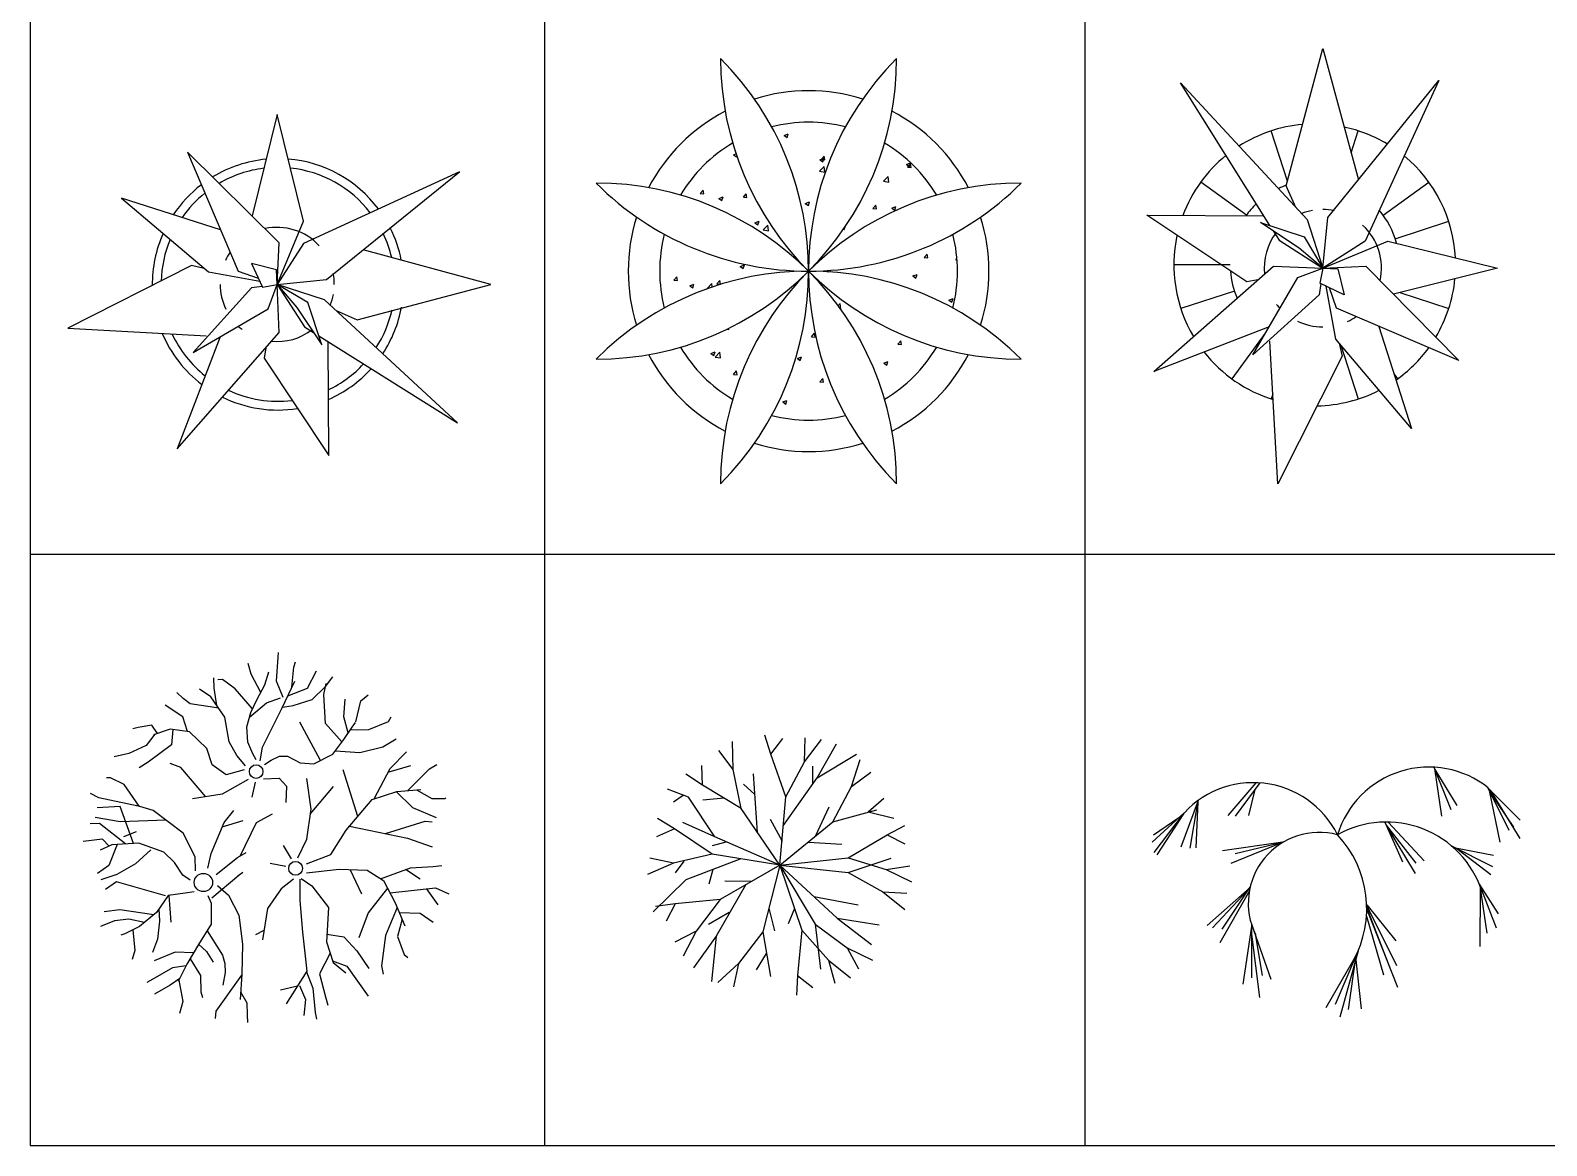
# Model space of a CAD drawing. Header units: millimetres. Extents: x -4017 to 59953, y -688 to 66564.
# Drawn here: x -2459 to 3594, y 9376 to 13827 of the extents above; entities that cross this region are included whole.
import ezdxf

# ---------------------------------------------------------------- set-up
doc = ezdxf.new("R2010")
doc.units = ezdxf.units.MM
doc.layers.add('www.cad-blocks.net', color=7, linetype='Continuous')

# ---------------------------------------------------------------- blocks, each defined once
blk = doc.blocks.new('A$C516926BB')
for p, q in [((0, 38.5194), (0, 0)), ((2.0521, 38.5194), (2.0521, 0)), ((4.2099, 38.5194), (4.2099, 0)), ((0, 2.361), (60.3118, 2.361)), ((0, 0), (62.4121, 0))]:
    blk.add_line(p, q)
blk = doc.blocks.new('A$C3729353A')
for p, q in [((0.836, 1.361), (0.7357, 0.9569)), ((0.9416, 0.936), (0.836, 1.361)), ((0.8444, 0.8499), (0.4777, 1.211)), ((0.4777, 1.211), (0.6805, 0.736)), ((1.5637, 1.1332), (0.9416, 0.8471)), ((1.0332, 0.7027), (1.5637, 1.1332)), ((0.6102, 0.9006), (0.2139, 1.0277)), ((0.2139, 1.0277), (0.5611, 0.7333)), ((0.836, 0.6833), (0.9416, 0.936)), ((0.836, 0.6833), (0.8444, 0.8499)), ((0.9416, 0.8471), (0.836, 0.6833)), ((1.6887, 0.6833), (1.1793, 0.8212)), ((0.4944, 0.7583), (0, 0.5083)), ((0.5447, 0.7471), (0.4944, 0.7583)), ((0.5611, 0.7333), (0.7665, 0.6959)), ((0.6805, 0.736), (0.7604, 0.7089)), ((0.7333, 0.7666), (0.7777, 0.6722)), ((0.8332, 0.7416), (0.7333, 0.7666)), ((0.836, 0.6833), (0.8332, 0.7416)), ((0.7333, 0.6694), (0.4999, 0.4111)), ((0.7763, 0.6752), (0.7333, 0.6694)), ((0.7777, 0.6722), (0.836, 0.6833)), ((0.7999, 0.5861), (0.836, 0.6833)), ((0.836, 0.6833), (1.0332, 0.7027)), ((0.8444, 0.4916), (0.836, 0.6833)), ((1.0249, 0.6222), (0.836, 0.6833)), ((0.836, 0.6833), (0.9443, 0.5138)), ((0.9582, 0.611), (0.836, 0.6833)), ((0.836, 0.6833), (0.9138, 0.5916)), ((1.1554, 0.5416), (1.6887, 0.6833)), ((1.0138, 0.4416), (0.9582, 0.611)), ((1.5554, 0.1305), (1.0249, 0.6222)), ((0.4999, 0.4111), (0.7999, 0.5861)), ((0.9138, 0.5916), (1.0138, 0.4416)), ((1.0718, 0.5787), (1.1554, 0.5416)), ((0, 0.5083), (0.5527, 0.4777)), ((0.4361, 0.0278), (0.8444, 0.4916)), ((0.9443, 0.5138), (0.9809, 0.4909)), ((0.6087, 0.4745), (0.4361, 0.0278)), ((0.7908, 0.4307), (0.7833, 0.3888)), ((1.002, 0.4777), (1.5554, 0.1305)), ((1.0416, 0), (1.0389, 0.4546)), ((0.7833, 0.3888), (1.0416, 0))]:
    blk.add_line(p, q)
at = {"linetype": 'Continuous'}
for radius, start, end in [(0.5016, 95.39423, 121.32496), (0.5016, 36.86512, 85.29618), (0.4666, 96.90962, 120.24213), (0.4666, 37.79346, 83.8395), (0.5016, 127.56519, 146.39042), (0.4666, 128.67498, 145.16774), (0.5016, 11.09503, 26.68103), (0.5016, 156.12666, 180.53619), (0.4666, 157.39746, 178.39377), (0.4666, 13.23393, 25.73628), (0.4666, 327.21781, 347.33431), (0.5016, 326.511, 349.60237), (0.5016, 203.0156, 232.73357), (0.4666, 205.14782, 231.48647), (0.4666, 295.51859, 317.05875), (0.5016, 293.65369, 317.82329), (0.4666, 244.93096, 276.92158), (0.5016, 243.76662, 278.91251)]:
    blk.add_arc((0.839, 0.6836), radius, start, end, dxfattribs=at)
for start, end in [(42.63109, 102.27584), (145.60513, 155.15114), (0, 10.97864), (180, 205.69728), (338.70194, 349.807), (227.04281, 231.93065), (264.33744, 307.18049)]:
    blk.add_arc((0.836, 0.6833), 0.2278, start, end)
blk = doc.blocks.new('A$C0C9206DE')
for p, q in [((0.7507, 1.3897), (0.7675, 1.3962)), ((0.7626, 1.3816), (0.7675, 1.3962)), ((0.7507, 1.3897), (0.7626, 1.3816)), ((0.549, 1.3123), (0.5591, 1.3162)), ((0.549, 1.3123), (0.561, 1.3042)), ((0.555, 1.3238), (0.5561, 1.3252)), ((0.555, 1.3238), (0.5566, 1.3237)), ((0.561, 1.3042), (0.562, 1.3075)), ((0.8939, 1.2931), (0.9107, 1.2995)), ((0.8939, 1.2931), (0.9059, 1.285)), ((0.8993, 1.2937), (0.9108, 1.3075)), ((0.8993, 1.2937), (0.9136, 1.2925)), ((0.9059, 1.285), (0.9107, 1.2995)), ((0.9136, 1.2925), (0.9108, 1.3075)), ((1.2388, 1.2739), (1.2556, 1.2803)), ((1.2388, 1.2739), (1.2508, 1.2658)), ((1.2435, 1.2636), (1.2551, 1.2774)), ((1.2508, 1.2658), (1.2556, 1.2803)), ((1.2579, 1.2623), (1.2551, 1.2774)), ((0.8918, 1.2469), (0.9105, 1.2664)), ((0.8918, 1.2469), (0.9132, 1.2436)), ((0.9132, 1.2436), (0.9105, 1.2664)), ((1.148, 1.2072), (1.1667, 1.2267)), ((1.1693, 1.2039), (1.1667, 1.2267)), ((1.2435, 1.2636), (1.2579, 1.2623)), ((0.4161, 1.1584), (0.4277, 1.1722)), ((0.4161, 1.1584), (0.4305, 1.1571)), ((0.4305, 1.1571), (0.4277, 1.1722)), ((0.5883, 1.1433), (0.5998, 1.1571)), ((0.6026, 1.142), (0.5998, 1.1571)), ((1.148, 1.2072), (1.1693, 1.2039)), ((0.4906, 1.1383), (0.5074, 1.1447)), ((0.4906, 1.1383), (0.5026, 1.1302)), ((0.5026, 1.1302), (0.5074, 1.1447)), ((0.5883, 1.1433), (0.6026, 1.142)), ((0.8355, 1.119), (0.8523, 1.1255)), ((0.8355, 1.119), (0.8475, 1.111)), ((0.8475, 1.111), (0.8523, 1.1255)), ((1.1047, 1.0981), (1.1163, 1.1119)), ((1.1047, 1.0981), (1.119, 1.0969)), ((1.119, 1.0969), (1.1163, 1.1119)), ((1.1804, 1.0998), (1.1972, 1.1063)), ((1.1804, 1.0998), (1.1924, 1.0918)), ((1.1924, 1.0918), (1.1972, 1.1063)), ((0.6339, 1.0416), (0.6507, 1.0481)), ((0.6339, 1.0416), (0.6458, 1.0336)), ((0.6458, 1.0336), (0.6507, 1.0481)), ((0.6675, 1.0131), (0.6862, 1.0326)), ((0.6889, 1.0098), (0.6862, 1.0326)), ((0.2773, 0.9929), (0.2775, 0.9931)), ((0.2773, 0.9929), (0.278, 0.9928)), ((0.6675, 1.0131), (0.6889, 1.0098)), ((0.9881, 1.0161), (0.9907, 1.0144)), ((0.9907, 1.0144), (0.9944, 1.0254)), ((1.3101, 0.9025), (1.3217, 0.9163)), ((1.3245, 0.9013), (1.3217, 0.9163)), ((0.5755, 0.8676), (0.5923, 0.874)), ((0.5755, 0.8676), (0.5874, 0.8595)), ((0.5874, 0.8595), (0.5923, 0.874)), ((0.9204, 0.8484), (0.9276, 0.8511)), ((0.9204, 0.8484), (0.9237, 0.8462)), ((0.9341, 0.8455), (0.9362, 0.8517)), ((1.3101, 0.9025), (1.3245, 0.9013)), ((1.4359, 0.894), (1.4408, 0.8991)), ((1.4359, 0.894), (1.4413, 0.8931)), ((0.3106, 0.8124), (0.3222, 0.8262)), ((0.3106, 0.8124), (0.3249, 0.8111)), ((0.3249, 0.8111), (0.3222, 0.8262)), ((0.3738, 0.7902), (0.3906, 0.7966)), ((0.3738, 0.7902), (0.3858, 0.7821)), ((0.3858, 0.7821), (0.3906, 0.7966)), ((0.4432, 0.7794), (0.4619, 0.7988)), ((0.4635, 0.7851), (0.4619, 0.7988)), ((0.4827, 0.7973), (0.4943, 0.8111)), ((0.4827, 0.7973), (0.4971, 0.7961)), ((0.4971, 0.7961), (0.4943, 0.8111)), ((1.2653, 0.8292), (1.2821, 0.8356)), ((1.2653, 0.8292), (1.2772, 0.8211)), ((1.2772, 0.8211), (1.2821, 0.8356)), ((0.4432, 0.7794), (0.4458, 0.7789)), ((0.7193, 0.7365), (0.7207, 0.7363)), ((0.7207, 0.7363), (0.7205, 0.7375)), ((1.4086, 0.7325), (1.4254, 0.739)), ((1.4086, 0.7325), (1.4205, 0.7245)), ((1.4205, 0.7245), (1.4254, 0.739)), ((0.9664, 0.7113), (0.9742, 0.7194)), ((0.9768, 0.6971), (0.9742, 0.7194)), ((0.5215, 0.6163), (0.5304, 0.6155)), ((0.5304, 0.6155), (0.5295, 0.6202)), ((0.8603, 0.5867), (0.8719, 0.6005)), ((0.8603, 0.5867), (0.8747, 0.5854)), ((0.8747, 0.5854), (0.8719, 0.6005)), ((1.2046, 0.5565), (1.2162, 0.5703)), ((1.2046, 0.5565), (1.2189, 0.5553)), ((1.2189, 0.5553), (1.2162, 0.5703)), ((0.4587, 0.5195), (0.4755, 0.526)), ((0.4587, 0.5195), (0.4706, 0.5115)), ((0.4706, 0.5115), (0.4755, 0.526)), ((0.475, 0.5058), (0.4937, 0.5253)), ((0.475, 0.5058), (0.4964, 0.5025)), ((0.4964, 0.5025), (0.4937, 0.5253)), ((0.8036, 0.5003), (0.8204, 0.5068)), ((0.8036, 0.5003), (0.8155, 0.4922)), ((0.8155, 0.4922), (0.8204, 0.5067)), ((1.1485, 0.4811), (1.1653, 0.4875)), ((1.1605, 0.473), (1.1653, 0.4875)), ((0.5493, 0.4363), (0.5609, 0.45)), ((0.5493, 0.4363), (0.5637, 0.435)), ((0.5637, 0.435), (0.5609, 0.45)), ((1.1485, 0.4811), (1.1605, 0.473)), ((0.8936, 0.4061), (0.9052, 0.4199)), ((0.8936, 0.4061), (0.908, 0.4049)), ((0.908, 0.4049), (0.9052, 0.4199)), ((0.7452, 0.3263), (0.762, 0.3327)), ((0.7452, 0.3263), (0.7571, 0.3182)), ((0.7571, 0.3182), (0.762, 0.3327))]:
    blk.add_line(p, q)
for centre, radius, start, end in [((0, 1.6971), 1.2, 270, 0), ((1.6971, 1.6971), 1.2, 180, 270), ((-0.3515, 0.8485), 1.2, 315, 45), ((2.0485, 0.8485), 1.2, 135, 225), ((0.8485, 0.8485), 0.72, 72.5424, 107.4576), ((0.8485, 0.8485), 0.72, 117.5424, 152.4576), ((0.8485, 0.8485), 0.72, 27.5424, 62.4576), ((0.8485, 0.8485), 0.5944, 75.65941, 104.34059), ((0.8485, 0.8485), 0.5944, 120.65941, 149.34059), ((0.8485, 0.8485), 0.5944, 30.65941, 59.34059), ((0.8485, 2.0485), 1.2, 225, 315), ((0, 0), 1.2, 0, 90), ((1.6971, 0), 1.2, 90, 180), ((0.8485, 0.8485), 0.72, 162.5424, 197.4576), ((0.8485, 0.8485), 0.72, 342.5424, 17.4576), ((0.8485, 0.8485), 0.5944, 165.65941, 194.34059), ((0.8485, 0.8485), 0.5944, 345.65941, 14.34059), ((0.8485, -0.3515), 1.2, 45, 135), ((0.8485, 0.8485), 0.5944, 210.65941, 239.34059), ((0.8485, 0.8485), 0.5944, 300.65941, 329.34059), ((0.8485, 0.8485), 0.72, 207.5424, 242.4576), ((0.8485, 0.8485), 0.72, 297.5424, 332.4576), ((0.8485, 0.8485), 0.5944, 255.65941, 284.34059), ((0.8485, 0.8485), 0.72, 252.5424, 287.4576)]:
    blk.add_arc(centre, radius, start, end)
blk = doc.blocks.new('A$C52407BDB')
for p, q in [((0.5572, 1.1887), (0.7029, 1.7374)), ((0.7029, 1.7374), (0.8449, 1.2133)), ((0.4915, 1.0308), (0.1343, 1.6002)), ((0.1343, 1.6002), (0.6401, 1.0544)), ((0.7229, 1.063), (1.1659, 1.6088)), ((1.1659, 1.6088), (0.8715, 0.9687)), ((0.5622, 1.2075), (0.4969, 1.4085)), ((0.8159, 1.3203), (0.8445, 1.4085)), ((0.3977, 1.0719), (0.2156, 1.2041)), ((0.5954, 1.1027), (0.5572, 1.1887)), ((0.9438, 1.0719), (1.1258, 1.2041)), ((0.4001, 0.8058), (0, 1.0716)), ((0, 1.0716), (0.4676, 1.0688)), ((0.6086, 0.9401), (0.4543, 1.043)), ((0.4543, 1.043), (0.6287, 0.9858)), ((0.6401, 1.0544), (0.7029, 0.8601)), ((0.7029, 0.8601), (0.7229, 1.063)), ((0.9917, 0.9778), (1.2057, 1.0473)), ((0.505, 1.0092), (0.5286, 0.9716)), ((0.5286, 0.9716), (0.7029, 0.8601)), ((0.6287, 0.9858), (0.7029, 0.8601)), ((0.7029, 0.8601), (0.963, 0.9687)), ((0.8715, 0.9687), (0.7029, 0.8601)), ((0.963, 0.9687), (1.4002, 0.8601)), ((0.7029, 0.8601), (0.6086, 0.9401)), ((0.0286, 0.4486), (0.5058, 0.8687)), ((0.3332, 0.8735), (0.1082, 0.8735)), ((0.5058, 0.8687), (0.7029, 0.8601)), ((0.6029, 0.823), (0.7029, 0.8601)), ((0.7029, 0.8601), (0.6915, 0.8001)), ((0.7029, 0.8601), (0.8744, 0.8687)), ((0.7029, 0.8601), (0.763, 0.8573)), ((0.763, 0.8573), (0.7887, 0.7544)), ((0.8744, 0.8687), (1.2459, 0.4915)), ((1.4002, 0.8601), (0.9845, 0.7569)), ((0.4431, 0.8135), (0.4001, 0.8058)), ((0.4229, 0.5144), (0.6029, 0.823)), ((0.6946, 0.7986), (0.6887, 0.7544)), ((0.7887, 0.7544), (0.6915, 0.8001)), ((0.7544, 0.5772), (0.7159, 0.7886)), ((0.3497, 0.7692), (0.1357, 0.6997)), ((0.6887, 0.7544), (0.4229, 0.5144)), ((0.7572, 0.7001), (0.7293, 0.7823)), ((1.0101, 0.7632), (1.2057, 0.6997)), ((1.2459, 0.4915), (0.7572, 0.7001)), ((0.4882, 0.6263), (0.0286, 0.4486)), ((0.9266, 0.6278), (1.0573, 0.22)), ((0.4723, 0.6004), (0.3401, 0.4184)), ((0.5229, 0), (0.4915, 0.5686)), ((1.0573, 0.22), (0.7544, 0.5772)), ((0.7686, 0.5604), (0.7801, 0.5086)), ((0.775, 0.5525), (0.8445, 0.3385)), ((0.7801, 0.5086), (0.5229, 0)), ((0.9877, 0.4373), (1.0013, 0.4184)), ((0.5031, 0.3578), (0.4969, 0.3385))]:
    blk.add_line(p, q)
for centre, radius, start, end in [((0.6707, 0.8735), 0.5625, 94.93349, 122.52754), ((0.6707, 0.8735), 0.5625, 58.99874, 77.9741), ((0.6707, 0.8735), 0.5625, 129.06744, 159.47475), ((0.6707, 0.8735), 0.5625, 2.88076, 50.61183), ((0.6707, 0.8735), 0.3375, 109.51372, 115.49426), ((0.6707, 0.8735), 0.3375, 133.76494, 144.55471), ((0.7029, 0.8601), 0.2343, 100.193, 111.29806), ((0.7029, 0.8601), 0.2343, 79.02136, 90), ((0.6707, 0.8735), 0.3375, 14.90222, 40.29665), ((0.7029, 0.8601), 0.2343, 347.72416, 47.36891), ((0.6707, 0.8735), 0.5625, 167.90142, 210.55853), ((0.7029, 0.8601), 0.2343, 142.81951, 185.66256), ((0.6707, 0.8735), 0.3375, 184.04841, 203.16268), ((0.6707, 0.8735), 0.5625, 329.15863, 354.33509), ((0.6707, 0.8735), 0.3375, 339.3974, 339.93085), ((0.7029, 0.8601), 0.2343, 218.06935, 222.95719), ((0.7029, 0.8601), 0.2343, 294.84886, 304.39487), ((0.7029, 0.8601), 0.2343, 244.30272, 270), ((0.6707, 0.8735), 0.5625, 218.16712, 252.79623), ((0.6707, 0.8735), 0.5625, 305.22039, 323.99056), ((0.6707, 0.8735), 0.5625, 270.96654, 297.16546)]:
    blk.add_arc(centre, radius, start, end)
blk = doc.blocks.new('A$C67E0403E')
for p, q in [((0.772, 1.3615), (0.7785, 1.4576)), ((0.7785, 1.4576), (0.7799, 1.4768)), ((0.6704, 1.3903), (0.6584, 1.4326)), ((0.7253, 1.3471), (0.741, 1.3999)), ((0.8332, 1.3378), (0.8404, 1.4182)), ((0.8404, 1.4182), (0.8478, 1.4393)), ((0.8954, 1.3341), (0.9319, 1.4038)), ((0.5234, 1.3346), (0.5221, 1.3759)), ((0.534, 1.2646), (0.5234, 1.3346)), ((0.5562, 1.3692), (0.5382, 1.3672)), ((0.6066, 1.3317), (0.5562, 1.3692)), ((0.6766, 1.2519), (0.6066, 1.3317)), ((0.7092, 1.3171), (0.6704, 1.3903)), ((0.6935, 1.288), (0.7253, 1.3471)), ((0.7981, 1.2968), (0.772, 1.3615)), ((0.7928, 1.2529), (0.845, 1.3624)), ((0.8172, 1.3042), (0.8954, 1.3341)), ((0.9143, 1.2894), (0.967, 1.3403)), ((0.9614, 1.3091), (0.9697, 1.3528)), ((0.967, 1.3403), (0.9961, 1.3788)), ((0.3987, 1.2928), (0.3742, 1.3163)), ((0.4278, 1.2712), (0.3987, 1.2928)), ((0.5416, 1.2537), (0.4278, 1.2712)), ((0.51, 1.299), (0.4643, 1.3303)), ((0.5659, 1.2188), (0.51, 1.299)), ((0.6641, 1.2181), (0.7313, 1.2755)), ((0.6699, 1.2375), (0.6935, 1.288)), ((0.7313, 1.2755), (0.7877, 1.2952)), ((0.8385, 1.2649), (0.9143, 1.2894)), ((0.967, 1.1929), (0.9614, 1.3091)), ((1.0404, 1.2198), (1.0464, 1.2909)), ((1.0889, 1.1996), (1.1083, 1.2837)), ((1.1083, 1.2837), (1.1379, 1.3082)), ((0.3978, 1.2202), (0.3276, 1.2664)), ((0.4172, 1.1608), (0.3978, 1.2202)), ((0.5835, 1.1194), (0.5659, 1.2188)), ((0.6528, 1.1804), (0.6699, 1.2375)), ((0.7166, 1.0982), (0.7928, 1.2529)), ((0.7956, 1.2588), (0.8385, 1.2649)), ((1.058, 1.1561), (1.0404, 1.2198)), ((1.2183, 1.2005), (1.2294, 1.2202)), ((0.219, 1.177), (0.1987, 1.1722)), ((0.2744, 1.1861), (0.219, 1.177)), ((0.2867, 1.1503), (0.2513, 1.1049)), ((0.2971, 1.1539), (0.2744, 1.1861)), ((0.347, 1.1712), (0.2804, 1.1482)), ((0.4246, 1.1597), (0.347, 1.1712)), ((0.3586, 1.1695), (0.353, 1.1083)), ((0.4943, 1.0939), (0.4246, 1.1597)), ((0.657, 1.1184), (0.6528, 1.1804)), ((0.947, 1.0452), (0.8644, 1.1981)), ((1.0328, 1.1195), (0.967, 1.1929)), ((1.04, 1.1299), (1.0737, 1.1789)), ((1.0664, 1.1683), (1.1398, 1.1693)), ((1.0737, 1.1789), (1.0871, 1.1972)), ((1.1398, 1.1693), (1.2183, 1.2005)), ((0.2513, 1.1049), (0.182, 1.0728)), ((0.353, 1.1083), (0.2596, 1.0391)), ((0.5156, 1.0281), (0.4943, 1.0939)), ((0.614, 1.0651), (0.5835, 1.1194)), ((0.6778, 1.0723), (0.657, 1.1184)), ((0.7073, 1.0439), (0.7166, 1.0982)), ((0.997, 1.0708), (1.04, 1.1299)), ((1.1042, 1.078), (1.197, 1.0997)), ((1.197, 1.0997), (1.2502, 1.1314)), ((0.182, 1.0728), (0.1238, 1.0603)), ((0.2596, 1.0391), (0.2241, 1.0165)), ((0.3904, 1.018), (0.3479, 1.0334)), ((0.6482, 1.024), (0.614, 1.0651)), ((0.6913, 1.0482), (0.6778, 1.0723)), ((0.7242, 1.0297), (0.7508, 1.0468)), ((0.7508, 1.0468), (0.7836, 1.0622)), ((0.7836, 1.0622), (0.8154, 1.0622)), ((0.8154, 1.0622), (0.8658, 1.0367)), ((0.8658, 1.0367), (0.9212, 1.0319)), ((0.9212, 1.0319), (0.997, 1.0708)), ((1.0069, 1.0844), (1.1042, 1.078)), ((1.2261, 1.0132), (1.2913, 1.0795)), ((1.3828, 1.0122), (1.4114, 1.03)), ((0.1086, 0.9757), (0.0938, 0.9767)), ((0.1635, 0.9498), (0.1086, 0.9757)), ((0.4899, 0.9008), (0.3904, 1.018)), ((0.571, 0.9882), (0.5156, 1.0281)), ((0.6589, 0.9696), (0.5553, 0.9109)), ((0.6434, 1.0076), (0.571, 0.9882)), ((0.7195, 0.9719), (0.7831, 0.9748)), ((0.7831, 0.9748), (0.8122, 0.9435)), ((0.9097, 0.8518), (0.8935, 0.9733)), ((1.0966, 0.8221), (1.0386, 1.0084)), ((1.1617, 0.8928), (1.2261, 1.0132)), ((1.222, 1.0007), (1.3079, 1.0252)), ((1.2961, 0.9257), (1.3828, 1.0122)), ((0.0628, 0.8964), (0.03, 0.9137)), ((0.2236, 0.8626), (0.1635, 0.9498)), ((0.5553, 0.9109), (0.4366, 0.8926)), ((0.6866, 0.9589), (0.6731, 0.8993)), ((0.8122, 0.9435), (0.8085, 0.8777)), ((0.9068, 0.8317), (0.9988, 0.9421)), ((1.1536, 0.8902), (1.2525, 0.9224)), ((1.2501, 0.9222), (1.3149, 0.8585)), ((1.2525, 0.9224), (1.3481, 0.9296)), ((1.3313, 0.9283), (1.392, 0.894)), ((0.1474, 0.8623), (0.0559, 0.8566)), ((0.2195, 0.8638), (0.0628, 0.8964)), ((0.2008, 0.7136), (0.1474, 0.8623)), ((0.279, 0.8465), (0.213, 0.8657)), ((0.8926, 0.7321), (0.9097, 0.8518)), ((1.0506, 0.7672), (1.1536, 0.8902)), ((1.3149, 0.8585), (1.4096, 0.8177)), ((1.392, 0.894), (1.4442, 0.894)), ((1.4442, 0.894), (1.4484, 0.8964)), ((0.0651, 0.7936), (0.0277, 0.7922)), ((0.1478, 0.8004), (0.0476, 0.8177)), ((0.1707, 0.7119), (0.0651, 0.7936)), ((0.331, 0.807), (0.1478, 0.8004)), ((0.3987, 0.7557), (0.279, 0.8465)), ((0.511, 0.6745), (0.5623, 0.7984)), ((0.5552, 0.7813), (0.6389, 0.8061)), ((0.5623, 0.7984), (0.6011, 0.8465)), ((0.6266, 0.6636), (0.6925, 0.7984)), ((0.6925, 0.7984), (0.7558, 0.8326)), ((1.2067, 0.7537), (1.3647, 0.8028)), ((1.3647, 0.8028), (1.3934, 0.8013)), ((0.0776, 0.7312), (0, 0.7225)), ((0.1041, 0.704), (0.0776, 0.7312)), ((0.2111, 0.7605), (0.1617, 0.7413)), ((0.4477, 0.661), (0.3987, 0.7557)), ((0.8573, 0.6574), (0.8926, 0.7321)), ((0.9891, 0.6702), (1.0506, 0.7672)), ((1.0638, 0.7829), (1.2954, 0.7355)), ((1.2954, 0.7355), (1.3934, 0.7014)), ((0.1141, 0.7086), (0.0679, 0.6875)), ((0.1358, 0.7099), (0.1026, 0.626)), ((0.2227, 0.7149), (0.1141, 0.7086)), ((0.2703, 0.6894), (0.2084, 0.6332)), ((0.3216, 0.6798), (0.2227, 0.7149)), ((0.3645, 0.6389), (0.3216, 0.6798)), ((0.4976, 0.6157), (0.511, 0.6745)), ((0.6168, 0.6577), (0.6514, 0.6783)), ((0.8314, 0.6529), (0.8002, 0.7067)), ((0.891, 0.6329), (0.9891, 0.6702)), ((0.1026, 0.626), (0.0568, 0.5947)), ((0.2084, 0.6332), (0.134, 0.5909)), ((0.3982, 0.5885), (0.3645, 0.6389)), ((0.448, 0.6051), (0.4477, 0.661)), ((0.531, 0.5909), (0.6168, 0.6577)), ((0.8085, 0.6224), (0.7461, 0.6346)), ((0.8918, 0.5967), (1.0215, 0.6116)), ((1.0215, 0.6116), (1.1337, 0.6072)), ((1.0665, 0.6098), (1.1111, 0.5131)), ((1.1337, 0.6072), (1.1984, 0.5664)), ((1.1873, 0.5734), (1.3065, 0.6173)), ((1.2862, 0.612), (1.3458, 0.5736)), ((1.3065, 0.6173), (1.3971, 0.6231)), ((1.3971, 0.6231), (1.4313, 0.6265)), ((0.134, 0.5909), (0.0711, 0.5688)), ((0.1335, 0.5616), (0.0892, 0.5304)), ((0.3283, 0.5053), (0.1335, 0.5616)), ((0.4277, 0.5685), (0.3982, 0.5885)), ((0.6213, 0.5863), (0.5133, 0.4963)), ((0.537, 0.546), (0.5807, 0.5083)), ((0.638, 0.5991), (0.6172, 0.5832)), ((0.8391, 0.5719), (0.79, 0.5333)), ((0.8647, 0.5722), (0.8653, 0.4867)), ((0.8697, 0.5741), (0.9125, 0.5453)), ((0.9125, 0.5453), (0.9799, 0.4593)), ((1.1984, 0.5664), (1.2456, 0.4775)), ((0.3396, 0.5068), (0.2924, 0.4386)), ((0.407, 0.516), (0.3396, 0.5068)), ((0.3422, 0.5072), (0.3497, 0.3997)), ((0.4437, 0.5219), (0.407, 0.516)), ((0.4971, 0.5073), (0.5105, 0.4761)), ((0.5807, 0.5083), (0.6209, 0.4285)), ((0.79, 0.5333), (0.7355, 0.4554)), ((0.8653, 0.4867), (0.876, 0.3598)), ((1.2144, 0.5362), (1.1384, 0.4381)), ((1.2246, 0.5171), (1.4068, 0.5371)), ((1.3694, 0.5342), (1.416, 0.4694)), ((1.4068, 0.5371), (1.4599, 0.5136)), ((0.1465, 0.4492), (0.0836, 0.4415)), ((0.2817, 0.4296), (0.1465, 0.4492)), ((0.2924, 0.4386), (0.2255, 0.3829)), ((0.3026, 0.4532), (0.3049, 0.404)), ((0.5105, 0.4761), (0.511, 0.392)), ((0.6209, 0.4285), (0.6357, 0.3123)), ((0.7355, 0.4554), (0.7156, 0.33)), ((0.9799, 0.4593), (0.9711, 0.3219)), ((1.1384, 0.4381), (1.1009, 0.3372)), ((1.2535, 0.459), (1.2072, 0.3469)), ((1.2456, 0.4775), (1.2848, 0.3858)), ((1.2622, 0.4386), (1.3453, 0.4367)), ((1.3453, 0.4367), (1.3976, 0.4007)), ((0.1257, 0.4055), (0.0688, 0.3834)), ((0.182, 0.4127), (0.1257, 0.4055)), ((0.2255, 0.3829), (0.1659, 0.3536)), ((0.2448, 0.399), (0.182, 0.4127)), ((0.1987, 0.3697), (0.207, 0.2878)), ((0.3049, 0.404), (0.2971, 0.3329)), ((0.511, 0.392), (0.4602, 0.3108)), ((0.4945, 0.3656), (0.5567, 0.2685)), ((0.7215, 0.3669), (0.6879, 0.3497)), ((1.2736, 0.4121), (1.2548, 0.3435)), ((0.1659, 0.3536), (0.1506, 0.3488)), ((0.2971, 0.3329), (0.2763, 0.2796)), ((0.4602, 0.3108), (0.4144, 0.2325)), ((0.4611, 0.3124), (0.4925, 0.2834)), ((0.6357, 0.3123), (0.6329, 0.1931)), ((0.876, 0.3598), (0.8935, 0.2042)), ((0.9711, 0.3219), (0.9979, 0.2392)), ((0.973, 0.3519), (1.0409, 0.3421)), ((1.0409, 0.3421), (1.0931, 0.2854)), ((1.2072, 0.3469), (1.1915, 0.2258)), ((1.2548, 0.3435), (1.2821, 0.271)), ((0.207, 0.2878), (0.1954, 0.2513)), ((0.3678, 0.2801), (0.2832, 0.246)), ((0.4407, 0.2776), (0.3678, 0.2801)), ((0.4266, 0.2534), (0.4685, 0.1869)), ((0.4925, 0.2834), (0.5197, 0.2407)), ((0.5567, 0.2685), (0.565, 0.2354)), ((0.986, 0.2759), (0.9439, 0.1946)), ((0.9955, 0.2466), (1.052, 0.2253)), ((1.0931, 0.2854), (1.1407, 0.2157)), ((1.2821, 0.271), (1.2964, 0.2594)), ((0.3562, 0.2186), (0.2777, 0.1734)), ((0.4113, 0.2265), (0.3562, 0.2186)), ((0.4144, 0.2325), (0.3788, 0.1633)), ((0.4685, 0.1869), (0.4703, 0.122)), ((0.6327, 0.1893), (0.5295, 0.0447)), ((0.5664, 0.1994), (0.5576, 0.1489)), ((0.565, 0.2354), (0.5664, 0.1994)), ((0.6329, 0.1931), (0.6269, 0.0922)), ((0.8935, 0.2042), (0.8099, 0.0749)), ((0.8918, 0.2015), (0.9166, 0.1374)), ((0.9439, 0.1946), (0.967, 0.1023)), ((0.9979, 0.2392), (1.0492, 0.1974)), ((1.052, 0.2253), (1.1384, 0.1052)), ((1.1915, 0.2258), (1.1975, 0.1922)), ((0.2777, 0.1734), (0.2536, 0.159)), ((0.3479, 0.1494), (0.2846, 0.1134)), ((0.3854, 0.176), (0.3479, 0.1494)), ((0.3819, 0.1694), (0.3973, 0.0836)), ((0.4703, 0.122), (0.4768, 0.0999)), ((0.6287, 0.1224), (0.6533, 0.0788)), ((0.8552, 0.145), (0.7882, 0.1283)), ((0.864, 0.1472), (0.888, 0.0922)), ((0.9166, 0.1374), (0.9263, 0.0394)), ((0.3973, 0.0836), (0.3844, 0.0351)), ((0.6533, 0.0788), (0.6542, 0.0298)), ((0.888, 0.0922), (0.8806, 0.0279)), ((0.967, 0.1023), (0.9767, 0.0687)), ((0.5295, 0.0447), (0.5276, 0.0154)), ((0.6542, 0.0298), (0.6556, 0)), ((0.9263, 0.0394), (0.9309, 0.0135))]:
    blk.add_line(p, q)
for centre, radius in [((0.6907, 1.0014), 0.0271), ((0.8481, 0.6151), 0.0275), ((0.48, 0.5586), 0.0365)]:
    blk.add_circle(centre, radius)
blk = doc.blocks.new('A$C467166FA')
for p, q in [((0.4918, 0.9627), (0.4686, 1.0385)), ((0.3422, 0.9007), (0.2842, 0.9773)), ((0.3422, 0.9007), (0.3387, 1.0133)), ((0.4918, 0.9627), (0.5401, 1.0244)), ((0.6261, 0.9323), (0.6297, 1.0283)), ((0.6261, 0.9323), (0.6948, 1.0216)), ((0.6778, 0.8682), (0.7548, 1.004)), ((0.219, 0.8392), (0.2173, 0.9175)), ((0.5519, 0.7918), (0.4918, 0.9627)), ((0.5519, 0.7918), (0.6261, 0.9323)), ((0.6598, 0.8422), (0.6598, 0.915)), ((0.6778, 0.8682), (0.8341, 0.9619)), ((0.8139, 0.8335), (0.8486, 0.9406)), ((0.219, 0.8392), (0.153, 0.8832)), ((0.3737, 0.745), (0.3422, 0.9007)), ((0.4388, 0.6498), (0.4227, 0.8838)), ((0.542, 0.6768), (0.6778, 0.8682)), ((0.8139, 0.8335), (0.8909, 0.8907)), ((0.1631, 0.7915), (0.0796, 0.8223)), ((0.1033, 0.7722), (0.1429, 0.7989)), ((0.2687, 0.6332), (0.1631, 0.7915)), ((0.3737, 0.745), (0.219, 0.8392)), ((0.3056, 0.787), (0.2203, 0.7795)), ((0.4287, 0.802), (0.3835, 0.8422)), ((0.5283, 0.5189), (0.5519, 0.7918)), ((0.74, 0.6928), (0.8139, 0.8335)), ((0.8808, 0.7318), (0.9435, 0.787)), ((0.5283, 0.5189), (0.3737, 0.745)), ((0.6704, 0.6356), (0.725, 0.7518)), ((0.74, 0.6928), (0.9149, 0.7399)), ((0.8808, 0.7318), (0.9837, 0.7067)), ((0.1075, 0.6646), (0.0399, 0.7059)), ((0.2687, 0.6332), (0.1411, 0.6904)), ((0.5392, 0.6138), (0.4915, 0.7016)), ((0.5283, 0.5189), (0.74, 0.6928)), ((0.9568, 0.6402), (1.0268, 0.6775)), ((0.1075, 0.6646), (0.0358, 0.6332)), ((0.2581, 0.5639), (0.1075, 0.6646)), ((0.3132, 0.6113), (0.2579, 0.5962)), ((0.5283, 0.5189), (0.2687, 0.6332)), ((0.6422, 0.6113), (0.7753, 0.6037)), ((0.8007, 0.5483), (0.9568, 0.6402)), ((0.9568, 0.6402), (1.0266, 0.6047)), ((0.1036, 0.5269), (0.0097, 0.5473)), ((0.2581, 0.5639), (0.1036, 0.5269)), ((0.3719, 0.5449), (0.1528, 0.461)), ((0.5283, 0.5189), (0.2581, 0.5639)), ((0.5283, 0.5189), (0.8007, 0.5483)), ((0.8007, 0.5483), (0.9529, 0.5025)), ((0.8008, 0.4901), (0.9728, 0.547)), ((0.1036, 0.5269), (0, 0.4826)), ((0.1449, 0.536), (0.1098, 0.4883)), ((0.2605, 0.5022), (0.2454, 0.4431)), ((0.5283, 0.5189), (0.2907, 0.3826)), ((0.5283, 0.5189), (0.4598, 0.2536)), ((0.5283, 0.5189), (0.8008, 0.4901)), ((0.5283, 0.5189), (0.6691, 0.2839)), ((0.5283, 0.5189), (0.6163, 0.2594)), ((0.5283, 0.5189), (0.7571, 0.3078)), ((0.8008, 0.4901), (0.9398, 0.4133)), ((0.9529, 0.5025), (1.0477, 0.5174)), ((0.9529, 0.5025), (1.0537, 0.4523)), ((0.1528, 0.461), (0.0232, 0.3329)), ((0.3908, 0.44), (0.2744, 0.2362)), ((0.4147, 0.4537), (0.3082, 0.4556)), ((0.1104, 0.3651), (0.0319, 0.3542)), ((0.1104, 0.3651), (0.0748, 0.2954)), ((0.2907, 0.3826), (0.1104, 0.3651)), ((0.2907, 0.3826), (0.1945, 0.2561)), ((0.6634, 0.3943), (0.8407, 0.3606)), ((0.9398, 0.4133), (1.0278, 0.3429)), ((0.9398, 0.4133), (1.0357, 0.4078)), ((0.3257, 0.3301), (0.2429, 0.2824)), ((0.4842, 0.3483), (0.5066, 0.2573)), ((0.5867, 0.3468), (0.5618, 0.285)), ((0.7571, 0.3078), (0.9243, 0.2814)), ((0.7571, 0.3078), (0.8935, 0.2023)), ((0.1945, 0.2561), (0.109, 0.2124)), ((0.1945, 0.2561), (0.1424, 0.1562)), ((0.4598, 0.2536), (0.3632, 0.1274)), ((0.4598, 0.2536), (0.4906, 0.0751)), ((0.6163, 0.2594), (0.5987, 0.0791)), ((0.6163, 0.2594), (0.7219, 0.1407)), ((0.6691, 0.2839), (0.7974, 0.1901)), ((0.6691, 0.2839), (0.69, 0.1039)), ((0.2744, 0.2362), (0.1837, 0.1092)), ((0.2744, 0.2362), (0.2553, 0.055)), ((0.7974, 0.1901), (0.8427, 0.1054)), ((0.7974, 0.1901), (0.8983, 0.1399)), ((0.3632, 0.1274), (0.2807, 0.0508)), ((0.3632, 0.1274), (0.3437, 0.0334)), ((0.4739, 0.167), (0.4337, 0.1017)), ((0.7219, 0.1407), (0.7483, 0.0484)), ((0.7219, 0.1407), (0.8099, 0.0704)), ((0.5987, 0.0791), (0.5943, 0)), ((0.5987, 0.0791), (0.6603, 0.0308))]:
    blk.add_line(p, q)
blk = doc.blocks.new('A$C38F57E39')
at = {"linetype": 'Continuous'}
for p, q in [((1.1245, 0.9968), (1.1919, 0.8285)), ((1.1268, 0.9912), (1.1547, 0.8019)), ((1.1283, 0.9874), (1.2164, 0.8442)), ((0.4134, 0.9352), (0.3021, 0.8043)), ((0.4297, 0.9344), (0.3306, 0.8019)), ((0.4099, 0.908), (0.3841, 0.8037)), ((1.338, 0.9178), (1.423, 0.7462)), ((1.3397, 0.9143), (1.469, 0.7855)), ((0.184, 0.8645), (0.1141, 0.6778)), ((0.1803, 0.8544), (0.1496, 0.6742)), ((0.1819, 0.8588), (0.174, 0.6754)), ((1.3448, 0.904), (1.3881, 0.6984)), ((1.3489, 0.9051), (1.4672, 0.7129)), ((1.3501, 0.8934), (1.4428, 0.7577)), ((0.1274, 0.8143), (0, 0.6984)), ((0.1067, 0.7955), (0.0058, 0.7262)), ((0.1238, 0.8104), (0.0064, 0.6566)), ((0.1245, 0.8111), (0.0186, 0.647)), ((0.9281, 0.7782), (0.9993, 0.6191)), ((0.9337, 0.7657), (1.0528, 0.6137)), ((0.9342, 0.7645), (1.0493, 0.5725)), ((0.9418, 0.7782), (1.0854, 0.624)), ((0.522, 0.6975), (0.2811, 0.6633)), ((0.526, 0.6998), (0.3137, 0.6131)), ((0.5207, 0.6967), (0.3306, 0.6518)), ((1.1923, 0.6851), (1.3584, 0.601)), ((1.2104, 0.6759), (1.3625, 0.6463)), ((1.2161, 0.673), (1.352, 0.5689)), ((0.3906, 0.5172), (0.22, 0.3649)), ((0.38, 0.5043), (0.2404, 0.3559)), ((0.388, 0.5041), (0.2706, 0.2959)), ((0.3918, 0.5221), (0.2782, 0.3504)), ((1.3058, 0.5306), (1.3805, 0.4115)), ((1.3082, 0.5248), (1.3729, 0.3559)), ((1.3098, 0.5148), (1.3083, 0.2814)), ((1.3085, 0.5239), (1.3363, 0.3347)), ((0.8561, 0.4479), (0.9725, 0.3044)), ((0.8563, 0.4437), (0.9749, 0.2052)), ((0.8564, 0.434), (0.9481, 0.1967)), ((0.8564, 0.429), (0.9789, 0.1186)), ((0.3964, 0.3699), (0.3958, 0.1561)), ((0.8553, 0.4023), (0.9231, 0.1682)), ((0.3964, 0.3607), (0.362, 0.1307)), ((0.3963, 0.3311), (0.4289, 0.0781)), ((0.406, 0.3436), (0.4737, 0.1513)), ((0.4112, 0.3322), (0.4394, 0.1652)), ((0.8177, 0.254), (0.6932, 0.0363)), ((0.8224, 0.2646), (0.7485, 0)), ((0.8111, 0.2401), (0.7304, 0.0496)), ((0.8114, 0.2358), (0.7828, 0.0303)), ((0.8109, 0.2398), (0.834, 0.0327))]:
    blk.add_line(p, q, dxfattribs=at)
for centre, radius, start, end in [((1.1047, 0.6156), 0.3818, 51.66922, 162.96101), ((0.4036, 0.5596), 0.3757, 26.5347, 140.68422), ((0.6665, 0.4542), 0.2829, 74.98953, 206.21297), ((0.9352, 0.3772), 0.4011, 18.36013, 119.16463), ((0.4253, 0.4325), 0.4311, 331.05911, 43.17194)]:
    blk.add_arc(centre, radius, start, end)

msp = doc.modelspace()

# ---------------------------------------------------------------- block references
at = {"xscale": 1000, "yscale": 1000, "zscale": 1000}
for name, p in [('A$C52407BDB', (1997.9, 12017.3)), ('A$C0C9206DE', (-200.5, 12017.3)), ('A$C3729353A', (-2309.2, 12129.5)), ('A$C67E0403E', (-2247.9, 9867.3)), ('A$C467166FA', (5, 9975.6)), ('A$C38F57E39', (2019.7, 9889))]:
    msp.add_blockref(name, p, dxfattribs=at)
at = {"layer": 'www.cad-blocks.net', "color": 155, "true_color": 0x546d8e, "xscale": 1000, "yscale": 1000, "zscale": 1000}
msp.add_blockref('A$C516926BB', (-2458.7, 9375.6), dxfattribs=at)

doc.saveas('drawing.dxf')
